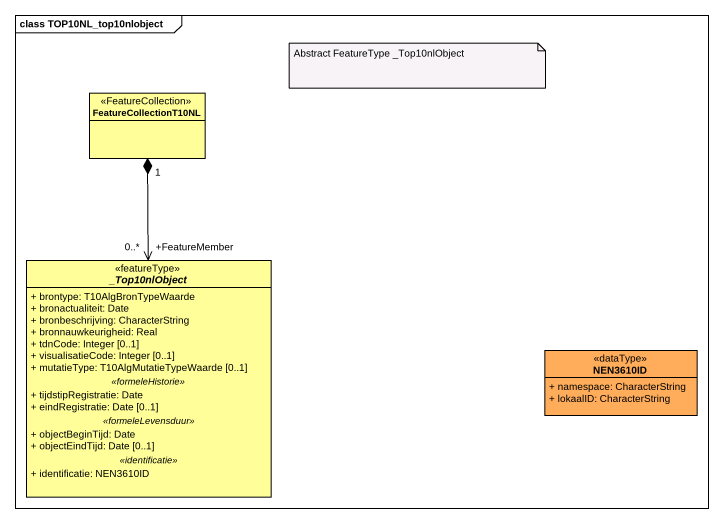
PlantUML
@startuml
mainframe class TOP10NL_top10nlobject
hide circle
hide empty members
skinparam classAttributeIconSize 0
class FeatureCollectionT10NL <<FeatureCollection>> #FFFE99
abstract class "_Top10nlObject" as Top10nlObject <<featureType>> #FFFE99 {
  + brontype: T10AlgBronTypeWaarde
  + bronactualiteit: Date
  + bronbeschrijving: CharacterString
  + bronnauwkeurigheid: Real
  + tdnCode: Integer [0..1]
  + visualisatieCode: Integer [0..1]
  + mutatieType: T10AlgMutatieTypeWaarde [0..1]
  .. <<formeleHistorie>> ..
  + tijdstipRegistratie: Date
  + eindRegistratie: Date [0..1]
  .. <<formeleLevensduur>> ..
  + objectBeginTijd: Date
  + objectEindTijd: Date [0..1]
  .. <<identificatie>> ..
  + identificatie: NEN3610ID
}
class NEN3610ID <<dataType>> #FFAD5B {
  + namespace: CharacterString
  + lokaalID: CharacterString
}
Top10nlObject "+FeatureMember\n0..*" <-up-* "1" FeatureCollectionT10NL
note as N1
  Abstract FeatureType _Top10nlObject
end note
@enduml
